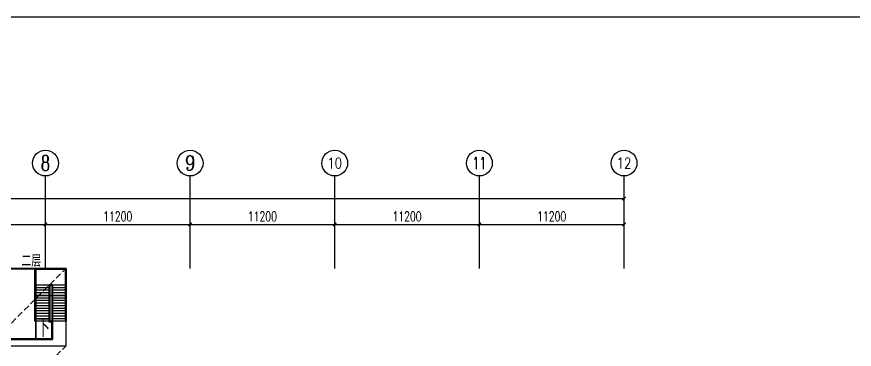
# Model space of a CAD drawing. Extents: x 758840 to 1108724, y -102573 to 143521.
# Drawn here: x 865511 to 930357, y 117765 to 143521 of the extents above; entities that cross this region are included whole.
import ezdxf
from ezdxf.enums import TextEntityAlignment as Align

# ---------------------------------------------------------------- set-up
doc = ezdxf.new("R2010")
doc.units = 0
doc.header["$LTSCALE"] = 1000
doc.header["$MEASUREMENT"] = 0
doc.linetypes.add('DASH', pattern=[0.35, 0.25, -0.1])
for name, color, linetype in [('AXIS', 3, 'Continuous'), ('AXIS_TEXT', 7, 'Continuous'), ('室外柴油发电-2层', 241, 'Continuous')]:
    doc.layers.add(name, color=color, linetype=linetype)
doc.styles.add('_TCH_AXIS', font='COMPLEX', dxfattribs={"bigfont": 'GBCBIG'})
doc.styles.add('_TCH_DIM', font='SIMPLEX.shx', dxfattribs={"width": 0.8, "bigfont": 'GBCBIG.shx'})
doc.styles.add('_TCH_DIM_T3', font='SIMPLEX', dxfattribs={"width": 0.705882, "bigfont": 'GBCBIG'})
doc.styles.add('COMPLEX', font='COMPLEX')
doc.styles.add('T1', font='', dxfattribs={"width": 0.8})
doc.styles.get('T1').set_extended_font_data('SimSun')
doc.dimstyles.new('_TCH_ARCH&&250', dxfattribs={"dimtxt": 743.75, "dimasz": 250, "dimexe": 625, "dimexo": 750, "dimgap": 250, "dimtad": 1, "dimdec": 0, "dimzin": 0, "dimdsep": 46, "dimtxsty": '_TCH_DIM_T3', "dimblk": 'ARCHTICK', "dimcen": 0.09, "dimclrt": 7, "dimazin": 2, "dimtfac": 1, "dimtdec": 0, "dimtix": 1, "dimtmove": 2, "dimatfit": 3, "dimfxl": 1, "dimtolj": 1, "dimtzin": 0, "dimarcsym": 0})

# ---------------------------------------------------------------- blocks, each defined once
blk = doc.blocks.new('_ArchTick')
at = {"color": 0, "linetype": 'ByBlock', "const_width": 0.4}
blk.add_lwpolyline([(-0.5, -0.5), (0.5, 0.5)], dxfattribs=at)
blk = doc.blocks.new('*D55')
at = {"layer": 'AXIS', "color": 0, "lineweight": -2, "transparency": 16777216}
for p, q in [((856533, 124782), (856533, 128061)), ((867733, 124782), (867733, 128061)), ((856533, 127436), (867733, 127436))]:
    blk.add_line(p, q, dxfattribs=at)
at = {"layer": 'Defpoints', "color": 0, "transparency": 16777216}
for p in [(867733, 127436), (856533, 124032), (867733, 124032)]:
    blk.add_point(p, dxfattribs=at)
at = {"layer": 'AXIS', "color": 0, "lineweight": -2, "transparency": 16777216, "xscale": 250, "yscale": 250, "zscale": 250, "rotation": 180}
blk.add_blockref('_ArchTick', (856533, 127436), dxfattribs=at)
at = {"layer": 'AXIS', "color": 0, "lineweight": -2, "transparency": 16777216, "xscale": 250, "yscale": 250, "zscale": 250}
blk.add_blockref('_ArchTick', (867733, 127436), dxfattribs=at)
at = {"layer": 'AXIS', "color": 7, "transparency": 16777216, "insert": (862133, 128057), "char_height": 743.8, "attachment_point": 5, "style": '_TCH_DIM_T3'}
blk.add_mtext('\\A1;11200', dxfattribs=at)
blk = doc.blocks.new('*D56')
at = {"layer": 'AXIS', "color": 0, "lineweight": -2, "transparency": 16777216}
for p, q in [((867733, 124782), (867733, 128061)), ((878933, 124782), (878933, 128061)), ((867733, 127436), (878933, 127436))]:
    blk.add_line(p, q, dxfattribs=at)
at = {"layer": 'Defpoints', "color": 0, "transparency": 16777216}
for p in [(878933, 127436), (867733, 124032), (878933, 124032)]:
    blk.add_point(p, dxfattribs=at)
at = {"layer": 'AXIS', "color": 0, "lineweight": -2, "transparency": 16777216, "xscale": 250, "yscale": 250, "zscale": 250, "rotation": 180}
blk.add_blockref('_ArchTick', (867733, 127436), dxfattribs=at)
at = {"layer": 'AXIS', "color": 0, "lineweight": -2, "transparency": 16777216, "xscale": 250, "yscale": 250, "zscale": 250}
blk.add_blockref('_ArchTick', (878933, 127436), dxfattribs=at)
at = {"layer": 'AXIS', "color": 7, "transparency": 16777216, "insert": (873333, 128057), "char_height": 743.8, "attachment_point": 5, "style": '_TCH_DIM_T3'}
blk.add_mtext('\\A1;11200', dxfattribs=at)
blk = doc.blocks.new('*D57')
at = {"layer": 'AXIS', "color": 0, "lineweight": -2, "transparency": 16777216}
for p, q in [((878933, 124782), (878933, 128061)), ((890133, 124782), (890133, 128061)), ((878933, 127436), (890133, 127436))]:
    blk.add_line(p, q, dxfattribs=at)
at = {"layer": 'Defpoints', "color": 0, "transparency": 16777216}
for p in [(890133, 127436), (878933, 124032), (890133, 124032)]:
    blk.add_point(p, dxfattribs=at)
at = {"layer": 'AXIS', "color": 0, "lineweight": -2, "transparency": 16777216, "xscale": 250, "yscale": 250, "zscale": 250, "rotation": 180}
blk.add_blockref('_ArchTick', (878933, 127436), dxfattribs=at)
at = {"layer": 'AXIS', "color": 0, "lineweight": -2, "transparency": 16777216, "xscale": 250, "yscale": 250, "zscale": 250}
blk.add_blockref('_ArchTick', (890133, 127436), dxfattribs=at)
at = {"layer": 'AXIS', "color": 7, "transparency": 16777216, "insert": (884533, 128057), "char_height": 743.8, "attachment_point": 5, "style": '_TCH_DIM_T3'}
blk.add_mtext('\\A1;11200', dxfattribs=at)
blk = doc.blocks.new('*D58')
at = {"layer": 'AXIS', "color": 0, "lineweight": -2, "transparency": 16777216}
for p, q in [((890133, 124782), (890133, 128061)), ((901333, 124782), (901333, 128061)), ((890133, 127436), (901333, 127436))]:
    blk.add_line(p, q, dxfattribs=at)
at = {"layer": 'Defpoints', "color": 0, "transparency": 16777216}
for p in [(901333, 127436), (890133, 124032), (901333, 124032)]:
    blk.add_point(p, dxfattribs=at)
at = {"layer": 'AXIS', "color": 0, "lineweight": -2, "transparency": 16777216, "xscale": 250, "yscale": 250, "zscale": 250, "rotation": 180}
blk.add_blockref('_ArchTick', (890133, 127436), dxfattribs=at)
at = {"layer": 'AXIS', "color": 0, "lineweight": -2, "transparency": 16777216, "xscale": 250, "yscale": 250, "zscale": 250}
blk.add_blockref('_ArchTick', (901333, 127436), dxfattribs=at)
at = {"layer": 'AXIS', "color": 7, "transparency": 16777216, "insert": (895733, 128057), "char_height": 743.8, "attachment_point": 5, "style": '_TCH_DIM_T3'}
blk.add_mtext('\\A1;11200', dxfattribs=at)
blk = doc.blocks.new('*D59')
at = {"layer": 'AXIS', "color": 0, "lineweight": -2, "transparency": 16777216}
for p, q in [((901333, 124782), (901333, 128061)), ((912533, 124782), (912533, 128061)), ((901333, 127436), (912533, 127436))]:
    blk.add_line(p, q, dxfattribs=at)
at = {"layer": 'Defpoints', "color": 0, "transparency": 16777216}
for p in [(912533, 127436), (901333, 124032), (912533, 124032)]:
    blk.add_point(p, dxfattribs=at)
at = {"layer": 'AXIS', "color": 0, "lineweight": -2, "transparency": 16777216, "xscale": 250, "yscale": 250, "zscale": 250, "rotation": 180}
blk.add_blockref('_ArchTick', (901333, 127436), dxfattribs=at)
at = {"layer": 'AXIS', "color": 0, "lineweight": -2, "transparency": 16777216, "xscale": 250, "yscale": 250, "zscale": 250}
blk.add_blockref('_ArchTick', (912533, 127436), dxfattribs=at)
at = {"layer": 'AXIS', "color": 7, "transparency": 16777216, "insert": (906933, 128057), "char_height": 743.8, "attachment_point": 5, "style": '_TCH_DIM_T3'}
blk.add_mtext('\\A1;11200', dxfattribs=at)
blk = doc.blocks.new('*D20')
at = {"layer": 'AXIS', "color": 0, "lineweight": -2, "transparency": 16777216}
for p, q in [((788833, 124782), (788833, 130061)), ((912533, 124782), (912533, 130061)), ((788833, 129436), (912533, 129436))]:
    blk.add_line(p, q, dxfattribs=at)
at = {"layer": 'Defpoints', "color": 0, "transparency": 16777216}
for p in [(912533, 129436), (788833, 124032), (912533, 124032)]:
    blk.add_point(p, dxfattribs=at)
at = {"layer": 'AXIS', "color": 0, "lineweight": -2, "transparency": 16777216, "xscale": 250, "yscale": 250, "zscale": 250, "rotation": 180}
blk.add_blockref('_ArchTick', (788833, 129436), dxfattribs=at)
at = {"layer": 'AXIS', "color": 0, "lineweight": -2, "transparency": 16777216, "xscale": 250, "yscale": 250, "zscale": 250}
blk.add_blockref('_ArchTick', (912533, 129436), dxfattribs=at)
at = {"layer": 'AXIS', "color": 7, "transparency": 16777216, "insert": (850683, 130057), "char_height": 743.8, "attachment_point": 5, "style": '_TCH_DIM_T3'}
blk.add_mtext('\\A1;123700', dxfattribs=at)
blk = doc.blocks.new('_AXISO')
blk.add_circle((0, 0), 0.5)
at = {"layer": 'AXIS_TEXT', "style": 'COMPLEX', "width": 1.041667}
blk.add_attdef('A', text='', height=0.56, dxfattribs=at).set_placement((-0.25, -0.28), (0.25, -0.28), align=Align.FIT)

msp = doc.modelspace()

# ---------------------------------------------------------------- linework, layer by layer
at = {"ltscale": 5}
msp.add_lwpolyline([(758839.58, 143520.74), (933781.96, 143520.74), (933781.96, 9712.17), (758839.58, 9712.17)], close=True, dxfattribs=at)
at = {"layer": 'AXIS'}
for p, q in [((867733.02, 124031.99), (867733.02, 131185.62)), ((878933.02, 124031.99), (878933.02, 131185.62)), ((890133.02, 124031.99), (890133.02, 131185.62)), ((901333.02, 124031.99), (901333.02, 131185.62)), ((901333.02, 124031.99), (901333.02, 131185.62)), ((912533.02, 124031.99), (912533.02, 131185.62)), ((912533.02, 124031.99), (912533.02, 131185.62))]:
    msp.add_line(p, q, dxfattribs=at)
at = {"layer": '室外柴油发电-2层', "color": 8, "linetype": 'DASH', "ltscale": 2}
for p, q in [((861133.02, 115837.52), (869327.48, 124031.98)), ((861133.02, 109837.52), (869327.49, 118031.98))]:
    msp.add_line(p, q, dxfattribs=at)
at = {"layer": '室外柴油发电-2层', "linetype": 'ByBlock', "lineweight": -3}
msp.add_line((866977.49, 124031.99), (866977.49, 118531.99), dxfattribs=at)
at = {"layer": '室外柴油发电-2层'}
for p, q in [((869327.49, 124031.99), (869327.49, 119931.99)), ((866977.49, 122731.99), (866977.49, 119931.99)), ((868077.49, 122731.99), (866977.49, 122731.99)), ((868077.49, 122731.99), (868077.49, 119931.99)), ((868227.49, 122731.99), (868227.49, 119931.99)), ((869327.49, 122731.99), (868227.49, 122731.99)), ((869327.49, 122731.99), (869327.49, 119931.99)), ((868077.49, 122531.99), (866977.49, 122531.99)), ((868077.49, 122331.99), (866977.49, 122331.99)), ((868077.49, 122131.99), (866977.49, 122131.99)), ((866977.49, 121937.89), (869327.49, 121937.89)), ((868077.49, 121931.99), (866977.49, 121931.99)), ((869327.49, 122531.99), (868227.49, 122531.99)), ((869327.49, 122331.99), (868227.49, 122331.99)), ((869327.49, 122131.99), (868227.49, 122131.99)), ((869327.49, 121931.99), (868227.49, 121931.99)), ((868077.49, 121731.99), (866977.49, 121731.99)), ((868077.49, 121531.99), (866977.49, 121531.99)), ((868077.49, 121331.99), (866977.49, 121331.99)), ((869327.49, 121731.99), (868227.49, 121731.99)), ((869327.49, 121531.99), (868227.49, 121531.99)), ((869327.49, 121331.99), (868227.49, 121331.99)), ((868077.49, 121131.99), (866977.49, 121131.99)), ((868077.49, 120931.99), (866977.49, 120931.99)), ((868077.49, 120731.99), (866977.49, 120731.99)), ((869327.49, 121131.99), (868227.49, 121131.99)), ((869327.49, 120931.99), (868227.49, 120931.99)), ((869327.49, 120731.99), (868227.49, 120731.99)), ((868077.49, 120531.99), (866977.49, 120531.99)), ((868077.49, 120331.99), (866977.49, 120331.99)), ((868077.49, 120131.99), (866977.49, 120131.99)), ((869327.49, 120531.99), (868227.49, 120531.99)), ((869327.49, 120331.99), (868227.49, 120331.99)), ((869327.49, 120131.99), (868227.49, 120131.99)), ((866977.49, 119931.99), (866917.49, 119931.99)), ((868077.49, 119931.99), (866977.49, 119931.99)), ((869327.49, 119931.99), (868227.49, 119931.99)), ((868287.49, 119931.99), (868287.49, 118531.99)), ((869267.49, 119931.99), (869327.49, 119931.99)), ((868287.49, 118531.99), (866977.49, 118531.99))]:
    msp.add_line(p, q, dxfattribs=at)
msp.add_lwpolyline([(869327.49, 124031.98), (802327.49, 124031.98), (802327.49, 118031.98), (869327.49, 118031.98)], close=True, dxfattribs=at)
at = {"layer": '室外柴油发电-2层', "linetype": 'ByBlock', "lineweight": -2}
msp.add_lwpolyline([(866977.49, 124031.99), (802477.49, 124031.99), (802477.49, 118531.99), (866977.49, 118531.99)], close=True, dxfattribs=at)
msp.add_lwpolyline([(866917.49, 119931.99), (866917.49, 123971.99), (802537.49, 123971.99), (802537.49, 118591.99), (866977.49, 118591.99)], dxfattribs=at)
at = {"layer": '室外柴油发电-2层'}
for points in [[(866977.49, 124031.99), (869327.49, 124031.99), (869327.49, 119931.99)], [(866977.49, 123971.99), (869267.49, 123971.99), (869267.49, 119931.99)], [(869327.49, 118031.98), (869327.49, 124031.98)], [(868287.49, 119871.99), (868017.49, 119871.99), (868017.49, 122791.99), (868287.49, 122791.99), (868287.49, 119931.99)], [(868287.49, 119931.99), (868077.49, 119931.99), (868077.49, 122731.99), (868227.49, 122731.99), (868227.49, 119931.99)], [(866977.49, 118531.99), (868287.49, 118531.99), (868287.49, 119871.99)], [(866977.49, 118591.99), (868227.49, 118591.99), (868227.49, 119871.99)]]:
    msp.add_lwpolyline(points, dxfattribs=at)
msp.add_lwpolyline([(867577.49, 119796.15, 0, 0, 0), (867577.49, 123125.13, 0, 0, 0), (868827.49, 123125.13, 0, 0, 0), (868827.49, 120931.99, 266.67, 0, 0), (868827.49, 119931.99, 0, 0, 0)], format="xyseb", dxfattribs=at)

# ---------------------------------------------------------------- block references
at = {"layer": 'AXIS'}
ref = msp.add_blockref('_AXISO', (867733.02, 132185.62), dxfattribs=dict(at, xscale=2000, yscale=2000, zscale=2000))
ref.add_attrib('A', '8', dxfattribs={"layer": 'AXIS_TEXT', "ltscale": 5, "height": 1164.87, "style": '_TCH_AXIS'}).set_placement((867344.73, 131603.19), (868121.31, 131603.19), align=Align.FIT)
ref = msp.add_blockref('_AXISO', (878933.02, 132185.62), dxfattribs=dict(at, xscale=2000, yscale=2000, zscale=2000))
ref.add_attrib('A', '9', dxfattribs={"layer": 'AXIS_TEXT', "ltscale": 5, "height": 1164.87, "style": '_TCH_AXIS'}).set_placement((878544.73, 131603.19), (879321.31, 131603.19), align=Align.FIT)
ref = msp.add_blockref('_AXISO', (890133.02, 132185.62), dxfattribs=dict(at, xscale=2000, yscale=2000, zscale=2000))
ref.add_attrib('A', '10', dxfattribs={"layer": 'AXIS_TEXT', "ltscale": 5, "height": 821.114, "style": '_TCH_AXIS'}).set_placement((889566.06, 131775.06), (890699.98, 131775.06), align=Align.FIT)
ref = msp.add_blockref('_AXISO', (901333.02, 132185.62), dxfattribs=dict(at, xscale=2000, yscale=2000, zscale=2000))
ref.add_attrib('A', '11', dxfattribs={"layer": 'AXIS_TEXT', "ltscale": 5, "height": 921.906, "style": '_TCH_AXIS'}).set_placement((900806.22, 131724.67), (901859.82, 131724.67), align=Align.FIT)
ref = msp.add_blockref('_AXISO', (912533.02, 132185.62), dxfattribs=dict(at, xscale=2000, yscale=2000, zscale=2000))
ref.add_attrib('A', '12', dxfattribs={"layer": 'AXIS_TEXT', "ltscale": 5, "height": 821.114, "style": '_TCH_AXIS'}).set_placement((911966.06, 131775.06), (913099.98, 131775.06), align=Align.FIT)

# ---------------------------------------------------------------- texts
at = {"layer": '室外柴油发电-2层', "style": 'T1', "width": 0.7}
msp.add_text('二层', height=800, dxfattribs=at).set_placement((865872.97, 124245.57))
at = {"layer": '室外柴油发电-2层', "style": '_TCH_DIM'}
msp.add_text('下', height=1446.81, rotation=360, dxfattribs=at).set_placement((867056.17, 118720.04))

# ---------------------------------------------------------------- dimensions: what is measured, and where the dimension line sits
at = {"layer": 'AXIS'}
for p1, p2, distance, picture, middle in [((788833.02, 124031.99), (912533.02, 124031.99), 5403.64, '*D20', (850683.02, 130057.5)), ((856533.02, 124031.99), (867733.02, 124031.99), 3403.64, '*D55', (862133.02, 128057.5)), ((867733.02, 124031.99), (878933.02, 124031.99), 3403.64, '*D56', (873333.02, 128057.5)), ((878933.02, 124031.99), (890133.02, 124031.99), 3403.64, '*D57', (884533.02, 128057.5)), ((890133.02, 124031.99), (901333.02, 124031.99), 3403.64, '*D58', (895733.02, 128057.5)), ((901333.02, 124031.99), (912533.02, 124031.99), 3403.64, '*D59', (906933.02, 128057.5))]:
    dim = msp.add_aligned_dim(p1=p1, p2=p2, distance=distance, dimstyle='_TCH_ARCH&&250', dxfattribs=at)
    dim.commit()
    dim.dimension.update_dxf_attribs({"geometry": picture, "text_midpoint": middle})

doc.saveas('drawing.dxf')
